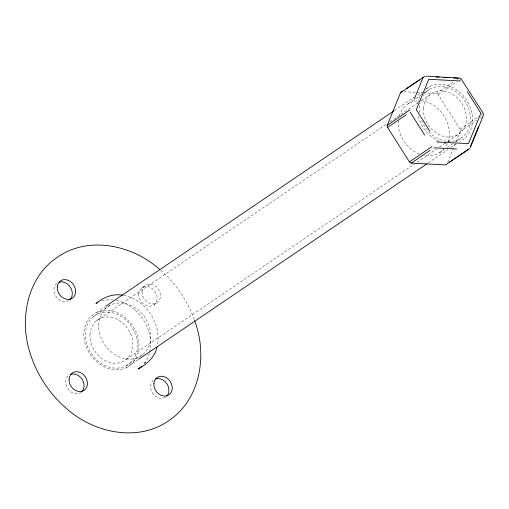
<?xml version="1.0" encoding="UTF-8"?>
<svg xmlns="http://www.w3.org/2000/svg" width="509" height="509" viewBox="0 0 509 509"><rect width="100%" height="100%" fill="white"/><g stroke="black" fill="none" stroke-linecap="round" stroke-linejoin="round"><path stroke-width="0.38" stroke-dasharray="2.54 1.91" d="M157.739 343.88C160.825 322.203 144.976 299.445 123.375 295.341M149.703 352.133C151.338 345.318 150.766 338.116 148.762 331.442L148.876 331.792C146.128 323.024 140.872 315.084 133.899 309.109L134.153 309.332C128.955 304.999 122.79 301.659 116.097 300.38M149.36 353.456L147.222 359.068L143.691 364.469M447.634 162.454L460.327 131.309A2.329 1.902 55.9 0 0 460.047 129.133L438.173 94.661A2.329 1.902 55.9 0 0 436.27 93.459L424.379 92.823M144.588 363.286L145.491 362.103L144.683 363.121M96.602 312.488L105.153 306.685M394.59 110.434L414.326 97.054M417.615 94.827L422.222 91.703M425.505 89.469L430.111 86.352M92.994 316.891L110.033 305.336M408.103 103.798L415.14 99.026M415.783 98.593L420.905 95.119M424.105 92.95L429.221 89.476M141.553 288.005L144.887 285.74M96.532 320.746L385.962 124.495M389.913 121.816L418.194 102.64M421.484 100.413L430.035 94.61M436.27 93.459L453.824 81.555M456.904 79.468L458.838 78.157M438.173 94.661L456.98 81.911M459.449 80.231L460.74 79.359M154.31 304.586L157.644 302.321M460.047 129.133L478.746 116.453M481.323 114.703L482.615 113.831M460.327 131.309L476.621 120.258M480.311 117.751L482.895 116.007M126.308 359.437L414.428 164.076M417.056 162.295L436.792 148.914M439.426 147.126L445.343 143.112M447.977 141.33L459.818 133.301M439.509 152.757L443.988 149.716M447.188 147.546L452.946 143.64M455.51 141.909L460.632 138.435M126.137 365.799A29.668 24.228 55.9 0 0 122.682 317.482A29.668 24.228 55.9 0 0 85.429 336.99A29.668 24.228 55.9 0 0 126.137 365.799L143.182 354.251M126.232 367.702A31.412 25.654 55.9 0 0 124.177 316.757A31.412 25.654 55.9 0 0 83.845 335.819A31.412 25.654 55.9 0 0 126.232 367.702L138.073 359.672M428.164 162.975L447.901 149.595M450.529 147.807L456.452 143.792M101.775 300.844L108.035 299.737L113.392 299.947M403.764 91.722L423.59 92.778M160.615 270.279C175.834 283.589 187.681 300.838 194.336 319.945M165.578 397.103A10.473 8.551 55.9 0 1 152.859 393.508A10.473 8.551 55.9 0 1 153.349 380.128M81.287 392.184A10.473 8.551 55.9 0 1 68.276 389.315A10.473 8.551 55.9 0 1 68.524 375.604M68.95 300.456A10.473 8.551 55.9 0 1 56.232 296.862A10.473 8.551 55.9 0 1 56.722 283.481M423.125 95.476A29.089 23.751 55.9 0 1 462.458 97.804A29.089 23.751 55.9 0 1 459.506 139.084A29.089 23.751 55.9 0 1 421.388 119.768M419.62 112.61A29.089 23.751 55.9 0 1 420.04 102.843M444.192 148.666A29.089 23.751 55.9 0 1 423.991 155.353M419.333 154.004A29.089 23.751 55.9 0 1 398.445 119.863M399.253 115.867A29.089 23.751 55.9 0 1 418.964 100.763M420.943 100.839A29.089 23.751 55.9 0 1 447.952 141.96M447.226 143.792A29.089 23.751 55.9 0 1 445.152 147.413M446.368 143.404A31.412 25.654 55.9 0 1 444.802 143.131M439.102 141.33A31.412 25.654 55.9 0 1 417.972 114.805M417.755 103.403A31.412 25.654 55.9 0 1 421.776 93.414M426.357 88.636A31.412 25.654 55.9 0 1 466.855 100.629A31.412 25.654 55.9 0 1 459.742 141.566M98.771 327.949A29.668 24.228 55.9 0 0 139.479 356.758A29.668 24.228 55.9 0 0 136.024 308.435A29.668 24.228 55.9 0 0 98.771 327.949M138.753 293.763A10.473 8.551 55.9 0 0 151.949 305.852A10.473 8.551 55.9 0 0 153.088 289.265A10.473 8.551 55.9 0 0 138.753 293.763M142.087 291.498A10.473 8.551 55.9 0 0 155.29 303.593A10.473 8.551 55.9 0 0 156.422 287.006A10.473 8.551 55.9 0 0 142.087 291.498M423.513 108.048A24.432 19.953 55.9 0 0 454.308 136.266A24.432 19.953 55.9 0 0 456.955 97.556A24.432 19.953 55.9 0 0 423.513 108.048M90.01 334.184A24.432 19.953 55.9 0 0 120.798 362.402A24.432 19.953 55.9 0 0 123.445 323.692A24.432 19.953 55.9 0 0 90.01 334.184"/><path stroke-width="0.76" d="M157.058 347.208C154.825 357.254 146.643 364.336 138.022 369.12L141.591 366.41M470.119 147.998L483.359 115.498L483.181 113.132L460.664 78.24L425.753 76.102M469.61 148.603L447.042 163.904A2.329 1.902 55.9 0 1 445.426 164.916L411.336 163.103A2.329 1.902 55.9 0 1 409.433 161.894L387.565 127.428A2.329 1.902 55.9 0 1 387.285 125.252L400.564 92.657L419.371 79.907M414.275 99.083L423.132 77.355M470.494 146.427L478.466 126.868M406.57 88.661L410.483 86.008M411.584 85.264L417.227 81.44M417.615 81.173L424.748 76.337M105.815 306.24L393.934 110.879M387.285 125.252L409.853 109.95M387.565 127.428L406.367 114.678M409.433 161.894L432.001 146.592M411.336 163.103L430.143 150.346M138.728 359.227L426.847 163.866M449.186 162.371L467.994 149.614M98.173 302.276L95.934 303.523C103.308 297.345 112.985 293.381 122.707 295.201M436.111 76.942L439.248 77.107M443.689 77.349L448.989 77.629M453.538 77.871L458.081 78.112M460.448 80.982L428.712 79.289L416.305 109.747L429.927 131.22M436.741 141.954L468.477 143.646L480.884 113.189L467.262 91.715M433.903 147.801L456.63 149.01M159.451 269.204L159.323 269.096C132.283 245.083 88.598 235.425 57.485 257.179C26.786 277.494 19.1 319.957 30.19 353.335L30.247 353.507C36.934 374.853 49.729 394.182 66.717 408.721L66.851 408.829C93.885 432.841 137.57 442.499 168.689 420.746C199.388 400.43 207.074 357.961 195.978 324.589L194.603 320.689M410.133 112.126L424.71 135.101M155.709 378.855A10.473 8.551 55.9 0 1 167.06 384.009A10.473 8.551 55.9 0 1 166.608 396.256M70.885 374.331A10.473 8.551 55.9 0 1 82.235 379.485A10.473 8.551 55.9 0 1 81.784 391.733M59.082 282.209A10.473 8.551 55.9 0 1 70.433 287.362A10.473 8.551 55.9 0 1 69.981 299.61M400.564 92.657A2.329 1.902 55.9 0 1 402.18 91.639M57.262 286.974A10.473 8.551 55.9 0 0 70.458 299.069A10.473 8.551 55.9 0 0 71.591 282.482A10.473 8.551 55.9 0 0 57.262 286.974M69.065 379.097A10.473 8.551 55.9 0 0 82.261 391.192A10.473 8.551 55.9 0 0 83.393 374.605A10.473 8.551 55.9 0 0 69.065 379.097M153.89 383.621A10.473 8.551 55.9 0 0 167.086 395.716A10.473 8.551 55.9 0 0 168.224 379.129A10.473 8.551 55.9 0 0 153.89 383.621"/></g></svg>
